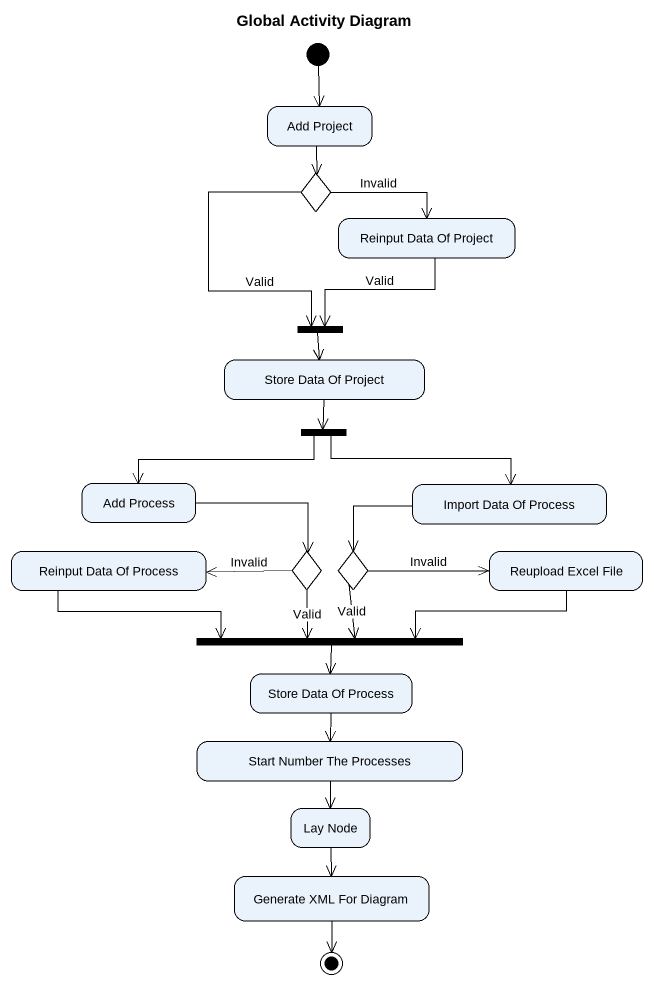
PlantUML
@startuml
title Global Activity Diagram
hide empty description
state "Add Project" as Add_Project
state choice1 <<choice>>
state "Reinput Data Of Project" as Reinput_Data_Of_Project
state "Store Data Of Project" as Store_Data_Of_Project
state fork1 <<join>>
state fork2 <<fork>>
state "Add Process" as Add_Process
state "Import Data Of Process" as Import_Data_Of_Process
state "Reinput Data Of Process" as Reinput_Data_Of_Process
state choice2 <<choice>>
state choice3 <<choice>>
state "Reupload Excel File" as Reupload_Excel_File
state fork3 <<join>>
state "Store Data Of Process" as Store_Data_Of_Process
state "Start Number The Processes" as Start_Number_The_Processes
state "Lay Node" as Lay_Node
state "Generate XML For Diagram" as Generate_XML_For_Diagram
[*] --> Add_Project
Add_Project --> choice1
choice1 -right-> Reinput_Data_Of_Project : Invalid
choice1 --> fork1 : Valid
Reinput_Data_Of_Project --> fork1 : Valid
Store_Data_Of_Project --> fork2
fork1 --> Store_Data_Of_Project
fork2 -left-> Add_Process
fork2 -right-> Import_Data_Of_Process
Add_Process -right-> choice2
Import_Data_Of_Process -left-> choice3
Reinput_Data_Of_Process -right-> fork3
choice2 -left-> Reinput_Data_Of_Process : Invalid
choice2 --> fork3 : Valid
choice3 -right-> Reupload_Excel_File : Invalid
choice3 --> fork3 : Valid
Reupload_Excel_File -left-> fork3
fork3 --> Store_Data_Of_Process
Store_Data_Of_Process --> Start_Number_The_Processes
Start_Number_The_Processes --> Lay_Node
Lay_Node --> Generate_XML_For_Diagram
Generate_XML_For_Diagram --> [*]
@enduml
